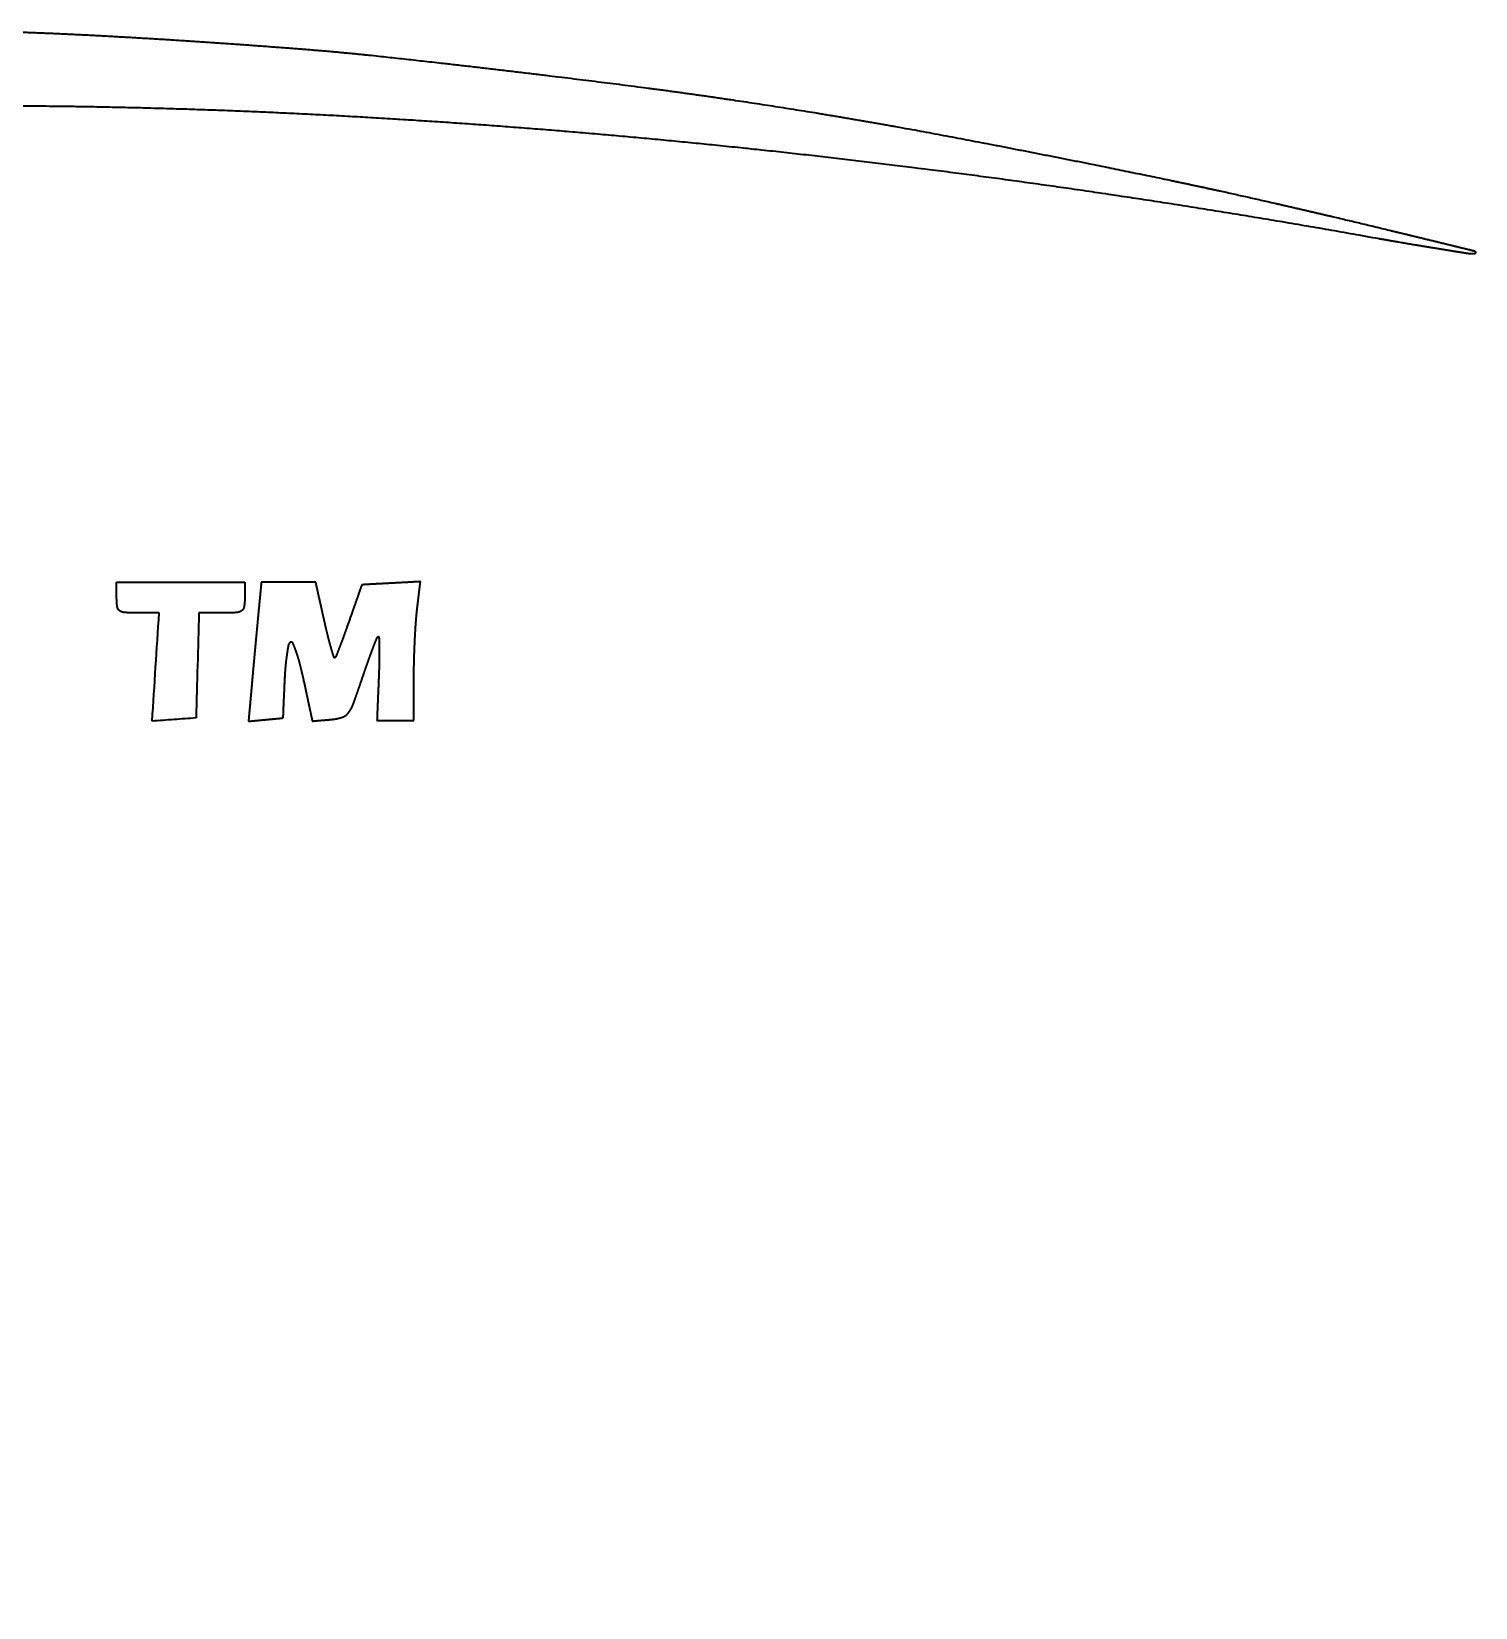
# Model space of a CAD drawing. Extents: x 5997 to 10491, y -672 to 3388.
# Drawn here: x 8665.78 to 8689.63, y 1444.69 to 1470.74 of the extents above; entities that cross this region are included whole.
import ezdxf

# ---------------------------------------------------------------- set-up
doc = ezdxf.new("R2010")
doc.units = 0
doc.header["$LTSCALE"] = 5
doc.layers.add('1', color=7, linetype='CONTINUOUS', true_color=0xffffff)

msp = doc.modelspace()

# ---------------------------------------------------------------- linework, layer by layer
at = {"layer": '1', "color": 7, "linetype": 'Continuous', "lineweight": 35}
for points, weights, degree, knots in [([(8665.32, 1470.738), (8665.698, 1470.726), (8666.077, 1470.712), (8666.454, 1470.694), (8667.279, 1470.65), (8667.726, 1470.625), (8668.172, 1470.597), (8669.051, 1470.538), (8669.484, 1470.507), (8669.917, 1470.475), (8670.68, 1470.414), (8671.011, 1470.384), (8671.341, 1470.351), (8672.57, 1470.216), (8673.47, 1470.113), (8674.369, 1470.005), (8675.97, 1469.805), (8676.672, 1469.711), (8677.372, 1469.609), (8678.759, 1469.392), (8679.446, 1469.278), (8680.131, 1469.157), (8681.663, 1468.868), (8682.51, 1468.704), (8683.356, 1468.535), (8684.635, 1468.272), (8685.07, 1468.18), (8685.503, 1468.085), (8686.411, 1467.881), (8686.886, 1467.771), (8687.36, 1467.66), (8688.279, 1467.439), (8688.725, 1467.331), (8689.17, 1467.223), (8689.623, 1467.111), (8689.633, 1467.105), (8689.635, 1467.094), (8689.634, 1467.077), (8689.629, 1467.067), (8689.619, 1467.063), (8689.585, 1467.061), (8689.56, 1467.062), (8689.535, 1467.064), (8689.51, 1467.068), (8689.387, 1467.087), (8689.265, 1467.107), (8689.142, 1467.126), (8688.875, 1467.17), (8688.732, 1467.193), (8688.588, 1467.217), (8688.281, 1467.27), (8688.117, 1467.299), (8687.953, 1467.328), (8686.328, 1467.618), (8684.863, 1467.859), (8683.395, 1468.08), (8680.464, 1468.481), (8679.002, 1468.659), (8677.537, 1468.818), (8674.642, 1469.09), (8673.213, 1469.204), (8671.783, 1469.297), (8668.989, 1469.438), (8667.625, 1469.484), (8666.261, 1469.508), (8663.274, 1469.509), (8661.651, 1469.477), (8660.029, 1469.411), (8656.816, 1469.214), (8655.226, 1469.082), (8653.638, 1468.915), (8650.524, 1468.519), (8648.997, 1468.291), (8647.477, 1468.028), (8644.523, 1467.449), (8643.093, 1467.13), (8641.671, 1466.773), (8639.504, 1466.169), (8638.751, 1465.949), (8638.001, 1465.722), (8636.523, 1465.254), (8635.795, 1465.013), (8635.07, 1464.764), (8633.624, 1464.246), (8632.901, 1463.977), (8632.183, 1463.7), (8630.729, 1463.118), (8629.993, 1462.814), (8629.261, 1462.501), (8628.062, 1461.974), (8627.595, 1461.76), (8627.132, 1461.54), (8626.017, 1460.988), (8625.364, 1460.66), (8624.713, 1460.329), (8623.399, 1459.652), (8622.736, 1459.306), (8622.074, 1458.956), (8620.898, 1458.325), (8620.385, 1458.041), (8619.874, 1457.752), (8619.308, 1457.423), (8619.248, 1457.389), (8619.189, 1457.354), (8619.06, 1457.279), (8618.99, 1457.238), (8618.92, 1457.198), (8618.782, 1457.118), (8618.713, 1457.078), (8618.645, 1457.038), (8618.52, 1456.965), (8618.464, 1456.933), (8618.408, 1456.9), (8618.154, 1456.753), (8617.957, 1456.638), (8617.76, 1456.523), (8617.392, 1456.308), (8617.222, 1456.208), (8617.051, 1456.108), (8616.745, 1455.926), (8616.608, 1455.845), (8616.472, 1455.764), (8616.262, 1455.639), (8616.189, 1455.594), (8616.117, 1455.548), (8615.924, 1455.425), (8615.803, 1455.349), (8615.682, 1455.272), (8615.425, 1455.11), (8615.289, 1455.024), (8615.153, 1454.939), (8614.846, 1454.747), (8614.676, 1454.641), (8614.506, 1454.534), (8614.107, 1454.286), (8613.878, 1454.143), (8613.649, 1454.001), (8613.269, 1453.765), (8613.119, 1453.672), (8612.969, 1453.578), (8612.657, 1453.383), (8612.496, 1453.282), (8612.334, 1453.18), (8612.022, 1452.984), (8611.871, 1452.889), (8611.721, 1452.794), (8611.462, 1452.63), (8611.352, 1452.56), (8611.243, 1452.49), (8609.956, 1451.663), (8608.776, 1450.909), (8607.595, 1450.157), (8605.619, 1448.904), (8604.823, 1448.406), (8604.023, 1447.913), (8602.605, 1447.05), (8601.986, 1446.681), (8601.364, 1446.318), (8600.168, 1445.633), (8599.594, 1445.314), (8599.015, 1445), (8598.434, 1444.694)], [0.500015092018, 0.5, 0.499994969327, 0.5, 0.500009510771, 0.500007650356, 0.500009510771, 0.50000952079, 0.500007663714, 0.50000952079, 0.499988037297, 0.499979019057, 0.499988037297, 0.500008235801, 0.500005950395, 0.500008235801, 0.499985930954, 0.499976210599, 0.499985930954, 0.499984281737, 0.499974011643, 0.499984281737, 0.500006468202, 0.500003593597, 0.500006468202, 0.50000407511, 0.500000402808, 0.50000407511, 0.500008783555, 0.500006680734, 0.500008783555, 0.500014161744, 0.500013851652, 0.500014161744, 0.500015092018, 0.480157624105, 0.500015092018, 0.500015092018, 0.480157624105, 0.500015092018, 0.498742921006, 0.498318864002, 0.498742921006, 0.500015092018, 0.50001453865, 0.500014354194, 0.50001453865, 0.500012105378, 0.500011109831, 0.500012105378, 0.500013743899, 0.500013294526, 0.500013743899, 0.499962328729, 0.499944740966, 0.499962328729, 0.499959918929, 0.499941527899, 0.499959918929, 0.499956971258, 0.499937597672, 0.499956971258, 0.499936914371, 0.499910855155, 0.499936914371, 0.49989553389, 0.499855681181, 0.49989553389, 0.499882864155, 0.4998387882, 0.499882864155, 0.499874091521, 0.499827091355, 0.499874091521, 0.499823021222, 0.499758997624, 0.499823021222, 0.499977387795, 0.499964819721, 0.499977387795, 0.499971942389, 0.49995755918, 0.499971942389, 0.499972424049, 0.499958201393, 0.499972424049, 0.499979956082, 0.499968244103, 0.499979956082, 0.499951083668, 0.499929747552, 0.499951083668, 0.500006776863, 0.500004005145, 0.500006776863, 0.500006455738, 0.500003576979, 0.500006455738, 0.499978857966, 0.499966779948, 0.499978857966, 0.500015090768, 0.500015090351, 0.500015090768, 0.500015091537, 0.500015091377, 0.500015091537, 0.500015091537, 0.500015091377, 0.500015091537, 0.500015090393, 0.500015089852, 0.500015090393, 0.500014740047, 0.500014622723, 0.500014740047, 0.500014259944, 0.500013982586, 0.500014259944, 0.500014254776, 0.500013975696, 0.500014254776, 0.499989979737, 0.499981608976, 0.499989979737, 0.500014329384, 0.500014075172, 0.500014329384, 0.500014715295, 0.500014589721, 0.500014715295, 0.500014872889, 0.500014799847, 0.500014872889, 0.500015053652, 0.500015040864, 0.500015053652, 0.500014746727, 0.50001463163, 0.500014746727, 0.500014876187, 0.500014804243, 0.500014876187, 0.500014871563, 0.500014798079, 0.500014871563, 0.500013727429, 0.500013272565, 0.500013727429, 0.500014010067, 0.500013649417, 0.500014010067, 0.500004368844, 0.500000794452, 0.500004368844, 0.49999274773, 0.499985299633, 0.49999274773, 0.499976488149, 0.499963620193, 0.499976488149, 0.500015092018], 4, [0, 0, 0, 0, 0, 0.012472, 0.012472, 0.012472, 0.027216, 0.027216, 0.027216, 0.041522, 0.041522, 0.041522, 0.052452, 0.052452, 0.052452, 0.082293, 0.082293, 0.082293, 0.105632, 0.105632, 0.105632, 0.12856, 0.12856, 0.12856, 0.156995, 0.156995, 0.156995, 0.171616, 0.171616, 0.171616, 0.187665, 0.187665, 0.187665, 0.202772, 0.202772, 0.202772, 0.203051, 0.203051, 0.203051, 0.20333, 0.20333, 0.20333, 0.204153, 0.204153, 0.204153, 0.204153, 0.208241, 0.208241, 0.208241, 0.213025, 0.213025, 0.213025, 0.218491, 0.218491, 0.218491, 0.267284, 0.267284, 0.267284, 0.315709, 0.315709, 0.315709, 0.362809, 0.362809, 0.362809, 0.407629, 0.407629, 0.407629, 0.460939, 0.460939, 0.460939, 0.513347, 0.513347, 0.513347, 0.564012, 0.564012, 0.564012, 0.612113, 0.612113, 0.612113, 0.637835, 0.637835, 0.637835, 0.662982, 0.662982, 0.662982, 0.688258, 0.688258, 0.688258, 0.714364, 0.714364, 0.714364, 0.73121, 0.73121, 0.73121, 0.755167, 0.755167, 0.755167, 0.779704, 0.779704, 0.779704, 0.798939, 0.798939, 0.798939, 0.801196, 0.801196, 0.801196, 0.803839, 0.803839, 0.803839, 0.806444, 0.806444, 0.806444, 0.808573, 0.808573, 0.808573, 0.816059, 0.816059, 0.816059, 0.822538, 0.822538, 0.822538, 0.827743, 0.827743, 0.827743, 0.830555, 0.830555, 0.830555, 0.835245, 0.835245, 0.835245, 0.840522, 0.840522, 0.840522, 0.847096, 0.847096, 0.847096, 0.855945, 0.855945, 0.855945, 0.861741, 0.861741, 0.861741, 0.868012, 0.868012, 0.868012, 0.873832, 0.873832, 0.873832, 0.87809, 0.87809, 0.87809, 0.924005, 0.924005, 0.924005, 0.954813, 0.954813, 0.954813, 0.978439, 0.978439, 0.978439, 1, 1, 1, 1, 1]), ([(8667.885, 1461.129), (8667.768, 1461.129), (8667.651, 1461.129), (8667.462, 1461.129), (8667.39, 1461.132), (8667.318, 1461.136), (8667.287, 1461.138), (8667.258, 1461.148), (8667.233, 1461.166), (8667.211, 1461.182), (8667.197, 1461.205), (8667.193, 1461.232), (8667.186, 1461.282), (8667.183, 1461.333), (8667.183, 1461.468), (8667.183, 1461.553), (8667.183, 1461.637)], [0.500648828265, 0.500648828265, 0.500648828265, 0.500508005654, 0.500508005654, 0.500648828265, 0.487272563575, 0.487272563575, 0.500648828265, 0.473891058298, 0.473891058298, 0.500648828265, 0.499851562878, 0.499851562878, 0.500648828265, 0.500648828265, 0.500648828265], 3, [0, 0, 0, 0, 0.317595, 0.317595, 0.51296, 0.51296, 0.51296, 0.594357, 0.594357, 0.594357, 0.662611, 0.662611, 0.662611, 0.788748, 0.788748, 1, 1, 1, 1]), ([(8669.573, 1461.637), (8669.561, 1461.505), (8669.548, 1461.373), (8669.535, 1461.241), (8669.517, 1461.047), (8669.511, 1460.985), (8669.505, 1460.923), (8669.492, 1460.784), (8669.485, 1460.707), (8669.477, 1460.63), (8669.463, 1460.473), (8669.456, 1460.394), (8669.448, 1460.314), (8669.435, 1460.166), (8669.429, 1460.097), (8669.423, 1460.028), (8669.403, 1459.804), (8669.389, 1459.649), (8669.375, 1459.494), (8669.361, 1459.339)], [0.500015983858, 0.500015983858, 0.500015983858, 0.500015983858, 0.500015798412, 0.500015736596, 0.500015798412, 0.500015934244, 0.500015917706, 0.500015934244, 0.500015934558, 0.500015918125, 0.500015934558, 0.500015870566, 0.500015832803, 0.500015870566, 0.500015983858, 0.500015983858, 0.500015983858, 0.500015983858], 4, [0, 0, 0, 0, 0, 0.230307, 0.230307, 0.230307, 0.337819, 0.337819, 0.337819, 0.472182, 0.472182, 0.472182, 0.610279, 0.610279, 0.610279, 0.730306, 0.730306, 0.730306, 1, 1, 1, 1, 1]), ([(8671.233, 1461.595), (8671.182, 1461.449), (8671.131, 1461.302), (8671.079, 1461.156), (8671.009, 1460.953), (8670.988, 1460.896), (8670.968, 1460.84), (8670.93, 1460.734), (8670.912, 1460.685), (8670.893, 1460.636), (8670.858, 1460.545), (8670.842, 1460.503), (8670.826, 1460.461), (8670.81, 1460.42), (8670.806, 1460.412), (8670.802, 1460.404), (8670.797, 1460.397), (8670.791, 1460.391), (8670.787, 1460.387), (8670.781, 1460.386), (8670.776, 1460.39), (8670.774, 1460.396), (8670.761, 1460.436), (8670.749, 1460.476), (8670.737, 1460.516), (8670.712, 1460.605), (8670.698, 1460.655), (8670.685, 1460.705), (8670.658, 1460.815), (8670.643, 1460.876), (8670.629, 1460.937), (8670.616, 1460.998)], [0.500015983858, 0.500015983858, 0.500015983858, 0.500015983858, 0.50001130807, 0.500009749474, 0.50001130807, 0.50000534386, 0.500001797194, 0.50000534386, 0.500014157846, 0.500013549175, 0.500014157846, 0.500015983858, 0.494749337274, 0.492993788412, 0.494749337274, 0.500015983858, 0.379154329084, 0.338867110826, 0.379154329084, 0.500015983858, 0.500004901117, 0.50000120687, 0.500004901117, 0.499966177047, 0.499949574777, 0.499966177047, 0.5, 0.499994672047, 0.5, 0.500015983858], 4, [0, 0, 0, 0, 0, 0.290051, 0.290051, 0.290051, 0.402636, 0.402636, 0.402636, 0.500717, 0.500717, 0.500717, 0.584527, 0.584527, 0.584527, 0.584527, 0.600525, 0.600525, 0.600525, 0.600525, 0.611555, 0.611555, 0.611555, 0.611555, 0.715881, 0.715881, 0.715881, 0.844363, 0.844363, 0.844363, 1, 1, 1, 1, 1]), ([(8672.094, 1459.351), (8672.094, 1459.526), (8672.094, 1459.701), (8672.094, 1459.875), (8672.094, 1460.125), (8672.095, 1460.2), (8672.096, 1460.275), (8672.101, 1460.432), (8672.103, 1460.513), (8672.107, 1460.594), (8672.114, 1460.751), (8672.118, 1460.826), (8672.123, 1460.901), (8672.132, 1461.032), (8672.137, 1461.087), (8672.142, 1461.142), (8672.162, 1461.31), (8672.176, 1461.422), (8672.189, 1461.534), (8672.203, 1461.647)], [0.500015983858, 0.500015983858, 0.500015983858, 0.500015983858, 0.499994820059, 0.49998776546, 0.499994820059, 0.500002820203, 0.499998432318, 0.500002820203, 0.50000251574, 0.499998026368, 0.50000251574, 0.499934189785, 0.499906925094, 0.499934189785, 0.500015983858, 0.500015983858, 0.500015983858, 0.500015983858], 4, [0, 0, 0, 0, 0, 0.303644, 0.303644, 0.303644, 0.434213, 0.434213, 0.434213, 0.575566, 0.575566, 0.575566, 0.706903, 0.706903, 0.706903, 0.803322, 0.803322, 0.803322, 1, 1, 1, 1, 1]), ([(8669.3, 1461.383), (8669.3, 1461.332), (8669.296, 1461.282), (8669.289, 1461.231), (8669.285, 1461.204), (8669.27, 1461.18), (8669.247, 1461.165), (8669.22, 1461.147), (8669.19, 1461.137), (8669.158, 1461.135), (8669.079, 1461.131), (8669, 1461.129), (8668.796, 1461.129), (8668.669, 1461.129), (8668.543, 1461.129)], [0.500648828265, 0.499783723912, 0.499783723912, 0.500648828265, 0.471969549617, 0.471969549617, 0.500648828265, 0.48845960295, 0.48845960295, 0.500648828265, 0.50054689827, 0.50054689827, 0.500648828265, 0.500648828265, 0.500648828265], 3, [0, 0, 0, 0, 0.172956, 0.172956, 0.172956, 0.261407, 0.261407, 0.261407, 0.361321, 0.361321, 0.361321, 0.607104, 0.607104, 1, 1, 1, 1]), ([(8669.935, 1459.394), (8669.941, 1459.542), (8669.947, 1459.69), (8669.954, 1459.838), (8669.963, 1460.044), (8669.966, 1460.103), (8669.97, 1460.16), (8669.979, 1460.27), (8669.984, 1460.322), (8669.991, 1460.373), (8670.004, 1460.467), (8670.01, 1460.509), (8670.017, 1460.552), (8670.025, 1460.594), (8670.028, 1460.609), (8670.034, 1460.623), (8670.042, 1460.636), (8670.053, 1460.646), (8670.061, 1460.654), (8670.072, 1460.656), (8670.082, 1460.65), (8670.086, 1460.64), (8670.102, 1460.604), (8670.117, 1460.567), (8670.131, 1460.53), (8670.162, 1460.442), (8670.178, 1460.39), (8670.193, 1460.339), (8670.223, 1460.222), (8670.239, 1460.158), (8670.254, 1460.093), (8670.305, 1459.857), (8670.342, 1459.685), (8670.379, 1459.514), (8670.416, 1459.342)], [0.500015983858, 0.500015983858, 0.500015983858, 0.500015983858, 0.499965234574, 0.499948318147, 0.499965234574, 0.499916736338, 0.499883653832, 0.499916736338, 0.499962063837, 0.499944090496, 0.499962063837, 0.500015983858, 0.488714035281, 0.484946719088, 0.488714035281, 0.500015983858, 0.390442156491, 0.353917547368, 0.390442156491, 0.500015983858, 0.499849994807, 0.499794665123, 0.499849994807, 0.499818329202, 0.499752444317, 0.499818329202, 0.499958486544, 0.499939320773, 0.499958486544, 0.500015983858, 0.500015983858, 0.500015983858, 0.500015983858], 4, [0, 0, 0, 0, 0, 0.193256, 0.193256, 0.193256, 0.268974, 0.268974, 0.268974, 0.336661, 0.336661, 0.336661, 0.392419, 0.392419, 0.392419, 0.392419, 0.41229, 0.41229, 0.41229, 0.41229, 0.426874, 0.426874, 0.426874, 0.426874, 0.494496, 0.494496, 0.494496, 0.586611, 0.586611, 0.586611, 0.700129, 0.700129, 0.700129, 1, 1, 1, 1, 1]), ([(8670.416, 1459.342), (8670.492, 1459.349), (8670.568, 1459.355), (8670.643, 1459.362), (8670.767, 1459.372), (8670.813, 1459.379), (8670.86, 1459.39), (8670.905, 1459.404), (8670.937, 1459.413), (8670.966, 1459.429), (8670.991, 1459.451), (8671.011, 1459.477), (8671.037, 1459.511), (8671.06, 1459.548), (8671.079, 1459.587), (8671.094, 1459.628), (8671.132, 1459.732), (8671.169, 1459.836), (8671.205, 1459.94), (8671.261, 1460.107), (8671.283, 1460.17), (8671.305, 1460.233), (8671.346, 1460.351), (8671.366, 1460.406), (8671.386, 1460.461), (8671.424, 1460.562), (8671.442, 1460.608), (8671.46, 1460.654), (8671.478, 1460.7), (8671.482, 1460.71), (8671.487, 1460.72), (8671.493, 1460.728), (8671.501, 1460.736), (8671.503, 1460.737), (8671.505, 1460.739), (8671.509, 1460.738), (8671.513, 1460.737), (8671.516, 1460.735), (8671.517, 1460.732), (8671.519, 1460.686), (8671.52, 1460.642), (8671.521, 1460.599), (8671.523, 1460.5), (8671.523, 1460.445), (8671.523, 1460.39), (8671.52, 1460.267), (8671.519, 1460.199), (8671.516, 1460.132), (8671.506, 1459.886), (8671.498, 1459.708), (8671.491, 1459.53), (8671.484, 1459.351)], [0.500015983858, 0.500015983858, 0.500015983858, 0.500015983858, 0.498648121937, 0.498192167964, 0.498648121937, 0.500015983858, 0.488105447493, 0.484135268705, 0.488105447493, 0.500015983858, 0.497098618611, 0.496126163529, 0.497098618611, 0.500015983858, 0.499993357894, 0.499985815906, 0.499993357894, 0.500009249283, 0.500007004425, 0.500009249283, 0.500001039782, 0.499996058424, 0.500001039782, 0.500012788384, 0.500011723226, 0.500012788384, 0.500015983858, 0.494319645401, 0.492420865915, 0.494319645401, 0.500015983858, 0.500015983858, 0.491361207967, 0.500015983858, 0.500015983858, 0.491361207967, 0.500015983858, 0.500000454679, 0.499995278287, 0.500000454679, 0.499968250669, 0.499952339606, 0.499968250669, 0.500001715327, 0.49999695915, 0.500001715327, 0.500015983858, 0.500015983858, 0.500015983858, 0.500015983858], 4, [0, 0, 0, 0, 0, 0.087122, 0.087122, 0.087122, 0.141602, 0.141602, 0.141602, 0.141602, 0.179351, 0.179351, 0.179351, 0.179351, 0.230725, 0.230725, 0.230725, 0.230725, 0.361219, 0.361219, 0.361219, 0.440223, 0.440223, 0.440223, 0.509344, 0.509344, 0.509344, 0.568062, 0.568062, 0.568062, 0.568062, 0.580659, 0.580659, 0.580659, 0.580659, 0.583727, 0.583727, 0.583727, 0.586795, 0.586795, 0.586795, 0.638925, 0.638925, 0.638925, 0.705076, 0.705076, 0.705076, 0.786197, 0.786197, 0.786197, 1, 1, 1, 1, 1])]:
    msp.add_rational_spline(points, weights, degree=degree, knots=knots, dxfattribs=at)
for points, degree, knots in [([(8667.183, 1461.637), (8667.536, 1461.637), (8667.888, 1461.637), (8668.594, 1461.637), (8668.947, 1461.637), (8669.3, 1461.637)], 3, [0, 0, 0, 0, 0.5, 0.5, 1, 1, 1, 1]), ([(8670.473, 1461.637), (8670.361, 1461.637), (8670.248, 1461.637), (8670.136, 1461.637), (8669.911, 1461.637), (8669.798, 1461.637), (8669.686, 1461.637), (8669.573, 1461.637)], 4, [0, 0, 0, 0, 0, 0.5, 0.5, 0.5, 1, 1, 1, 1, 1]), ([(8672.203, 1461.647), (8672.082, 1461.64), (8671.96, 1461.634), (8671.839, 1461.627), (8671.597, 1461.614), (8671.475, 1461.608), (8671.354, 1461.602), (8671.233, 1461.595)], 4, [0, 0, 0, 0, 0, 0.5, 0.5, 0.5, 1, 1, 1, 1, 1]), ([(8667.77, 1459.341), (8667.789, 1459.639), (8667.808, 1459.937), (8667.847, 1460.533), (8667.866, 1460.831), (8667.885, 1461.129)], 3, [0, 0, 0, 0, 0.5, 0.5, 1, 1, 1, 1]), ([(8668.543, 1461.129), (8668.535, 1460.84), (8668.527, 1460.551), (8668.511, 1459.972), (8668.503, 1459.683), (8668.495, 1459.394)], 3, [0, 0, 0, 0, 0.5, 0.5, 1, 1, 1, 1]), ([(8668.495, 1459.394), (8668.374, 1459.385), (8668.253, 1459.376), (8668.011, 1459.359), (8667.891, 1459.35), (8667.77, 1459.341)], 3, [0, 0, 0, 0, 0.5, 0.5, 1, 1, 1, 1]), ([(8669.361, 1459.339), (8669.433, 1459.346), (8669.504, 1459.353), (8669.576, 1459.36), (8669.72, 1459.373), (8669.791, 1459.38), (8669.863, 1459.387), (8669.935, 1459.394)], 4, [0, 0, 0, 0, 0, 0.5, 0.5, 0.5, 1, 1, 1, 1, 1]), ([(8671.484, 1459.351), (8671.56, 1459.351), (8671.636, 1459.351), (8671.712, 1459.351), (8671.865, 1459.351), (8671.941, 1459.351), (8672.017, 1459.351), (8672.094, 1459.351)], 4, [0, 0, 0, 0, 0, 0.5, 0.5, 0.5, 1, 1, 1, 1, 1])]:
    msp.add_open_spline(points, degree=degree, knots=knots, dxfattribs=at)
for points, degree in [([(8669.3, 1461.637), (8669.3, 1461.553), (8669.3, 1461.468), (8669.3, 1461.383)], 3), ([(8670.616, 1460.998), (8670.58, 1461.158), (8670.544, 1461.318), (8670.509, 1461.478), (8670.473, 1461.637)], 4)]:
    msp.add_open_spline(points, degree=degree, dxfattribs=at)

doc.saveas('drawing.dxf')
